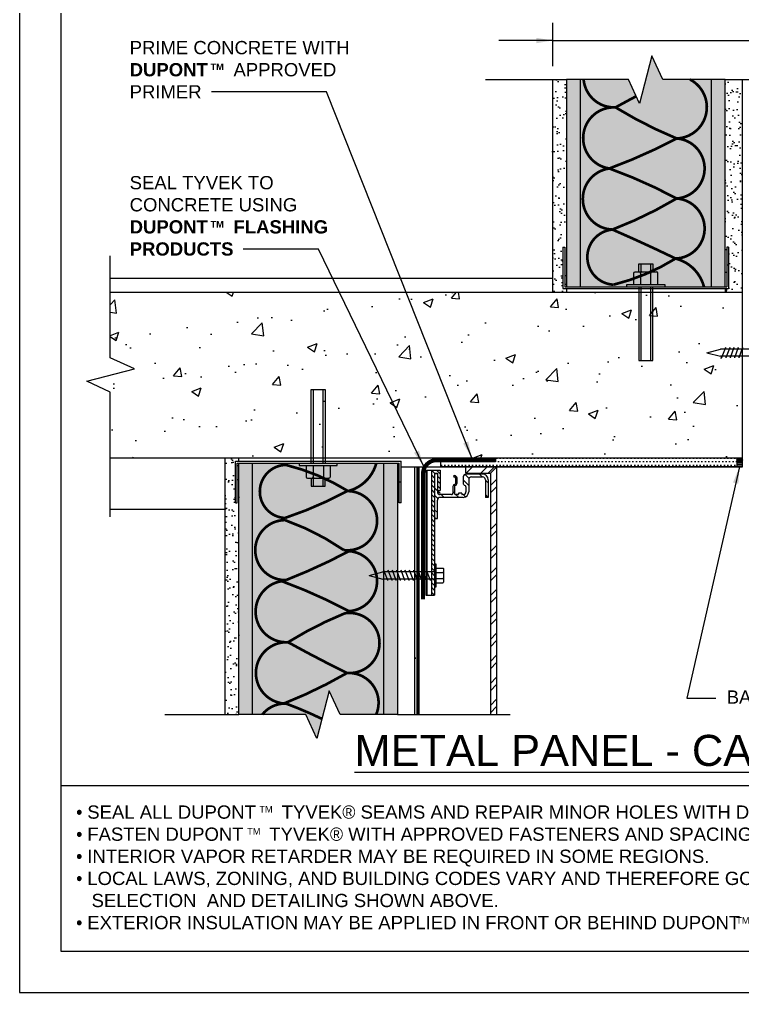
# Model space of a CAD drawing. Extents: x -35.1 to 51, y 0 to 66.
# Drawn here: x 0 to 26.2, y 0 to 35.23 of the extents above; entities that cross this region are included whole.
import ezdxf

# ---------------------------------------------------------------- set-up
doc = ezdxf.new("R2010")
doc.units = 0
doc.header["$LTSCALE"] = 1.5
doc.header["$MEASUREMENT"] = 0
doc.linetypes.add('DASHED', pattern=[0.75, 0.5, -0.25])
doc.layers.get('DEFPOINTS').update_dxf_attribs({"linetype": 'CONTINUOUS'})
for name, color, linetype in [('8X11-TTB$0$B', 7, 'CONTINUOUS'), ('CLADDING', 252, 'CONTINUOUS'), ('INSULATION', 40, 'CONTINUOUS'), ('STRAIGHTFLASH', 253, 'CONTINUOUS'), ('STRUCTURE', 252, 'CONTINUOUS'), ('STRUCTURE_SHADING', 254, 'CONTINUOUS'), ('TEXT', 7, 'CONTINUOUS'), ('TYVEK', 160, 'DASHED')]:
    doc.layers.add(name, color=color, linetype=linetype)
doc.styles.add('DETAILS', font='sanss___.ttf', dxfattribs={"height": 1})
doc.dimstyles.new('TYVEKDETAILS', dxfattribs={"dimscale": 6, "dimtxt": 1.5, "dimasz": 0.1, "dimexe": 0.75, "dimexo": 0.75, "dimgap": 0.75, "dimtad": 0, "dimtih": 1, "dimtoh": 1, "dimdec": 4, "dimzin": 0, "dimtxsty": 'DETAILS', "dimcen": 0.0625, "dimazin": 3, "dimtfac": 1, "dimtdec": 4, "dimtofl": 0, "dimtmove": 0, "dimatfit": 3, "dimtolj": 1, "dimtzin": 0})
pattern_1 = [(37.50000000000001, (46.41578321759292, 11.34573906669914), (-0.01574833952740204, 0.4817059422532897), [0, -0.38, 0, -0.425, 0, -0.40625]), (7.499999999999999, (46.41578321759292, 11.34573906669914), (0.4424441763169318, 0.7055365163074351), [0, -0.205, 0, -0.3425, 0, -0.13125]), (327.5, (46.10828321759292, 11.34573906669914), (0.7785354654378738, 0.001414763384241124), [0, -0.125, 0, -0.45, 0, -0.5875]), (317.5, (46.10828321759292, 11.34573906669914), (0.7515316511430733, 0.2194188912335623), [0, -0.0625, 0, -0.295, 0, -0.3375])]

msp = doc.modelspace()

# ---------------------------------------------------------------- hatches: boundary and pattern name
at = {"layer": 'CLADDING'}
h = msp.add_hatch(dxfattribs=at)
h.set_pattern_fill('DOTS', color=256, scale=2, style=0)
h.set_pattern_definition([(0, (46.41578321759292, 11.34573906669914), (0.0625, 0.125), [0, -0.125])])
h.paths.add_polyline_path([(15.26224940642889, 19.35560852240548), (25.99097710733603, 19.35560827537586), (25.99097709976511, 19.02679654936752), (15.2622494259762, 19.02679591156429)])
h = msp.add_hatch(dxfattribs=at)
h.set_pattern_fill('ANSI32', color=256, scale=1.5, style=0)
h.set_pattern_definition([(315.0000751585052, (36.55261015243352, 26.72058417615865), (-0.3977470426664027, -0.397748086167779), []), (315.0000751585052, (36.81777519493329, 26.72058452399244), (-0.3977470426664027, -0.397748086167779), [])])
edge = h.paths.add_edge_path()
edge.add_line((15.04276358126501, 17.15643273128292), (15.14276358126489, 17.15643286245926))
edge.add_line((15.14276358126489, 17.15643286245926), (15.14276270280651, 17.82611032786039))
edge.add_arc((15.24276270280642, 17.82611045903673), 0.1, 90.00007515850685, 180.0000751585052)
edge.add_line((16.07684142341971, 17.92593706596134), (15.23685774399491, 17.92593596410148))
edge.add_arc((16.07684116106704, 18.12593706596116), 0.2, 270.0000751585068, 360.000075158506)
edge.add_line((16.27684058423238, 18.56567705829244), (16.27684116106686, 18.12593732831383))
edge.add_arc((16.37684058423232, 18.56567718946877), 0.1, 90.00007515850521, 180.000075158506)
edge.add_line((16.37684045305598, 18.6656771894687), (16.78160991357298, 18.66567772043044))
edge.add_arc((16.78161004474931, 18.56567772043053), 0.1, 7.515850603801066e-05, 90.00007515850521)
edge.add_line((16.88161004474925, 18.56567785160686), (16.88161088393637, 17.92593812162842))
edge.add_line((16.98161088393628, 17.92593825280476), (16.88161088393637, 17.92593812162842))
edge.add_line((16.98161004474913, 18.5656779827832), (16.98161088393628, 17.92593825280476))
edge.add_arc((16.78161004474931, 18.56567772043053), 0.2, 7.515850603801066e-05, 90.00007515850521)
edge.add_line((16.78160978239664, 18.76567772043035), (16.17684032187977, 18.76567692711592))
edge.add_arc((16.1768404530561, 18.66567692711601), 0.1, 90.00007515850521, 180.0000751585052)
edge.add_line((16.0768404530562, 18.66567679593967), (16.07684074147343, 18.44580693095037))
edge.add_arc((16.17684074147334, 18.4458070621267), 0.1, 180.0000751585052, 250.5288545240344)
edge.add_arc((16.12684092698479, 18.30438564030123), 0.05, 7.515850522378866e-05, 70.52885452403484)
edge.add_line((16.17684092698473, 18.3043857058894), (16.17684116106695, 18.1259371971375))
edge.add_arc((16.07684116106704, 18.12593706596116), 0.1, 270.0000751585068, 360.000075158506)
edge.add_arc((16.03684127912576, 18.0359370134907), 0.01, 180.0000751585052, 270.0000751585052)
edge.add_line((16.07684129224337, 18.02593706596125), (16.03684129224339, 18.02593701349072))
edge.add_line((16.02684123977287, 18.06593700037304), (16.02684127912578, 18.03593700037306))
edge.add_line((16.01684122665526, 18.0759369872554), (15.91611721264684, 18.07593685512933))
edge.add_arc((16.01684123977289, 18.06593698725541), 0.01, 7.515850522378866e-05, 90.00007515850685)
edge.add_arc((15.91611722576447, 18.06593685512933), 0.01, 90.00007515850685, 180.0000751585101)
edge.add_line((15.90611722576449, 18.0659368420117), (15.90611726511739, 18.03593684201174))
edge.add_arc((15.89611726511741, 18.0359368288941), 0.01, 270.0000751585134, 360.0000751585052)
edge.add_line((15.89611727823504, 18.02593682889411), (15.80611727823509, 18.02593671083539))
edge.add_arc((15.80611721264692, 18.07593671083536), 0.05, 180.000075158506, 270.0000751585068)
edge.add_line((15.75611691297659, 18.30438515399904), (15.75611721264698, 18.07593664524719))
edge.add_arc((15.80611691297653, 18.30438521958721), 0.05, 109.471295792981, 180.0000751585077)
edge.add_arc((15.75611672746523, 18.44580651023635), 0.1, 289.4712957929793, 360.0000751585052)
edge.add_line((15.85611672746514, 18.44580664141269), (15.85611650463608, 18.61567650640204))
edge.add_arc((15.75611650463617, 18.6156763752257), 0.1, 7.515850522378866e-05, 90.00007515850521)
edge.add_arc((15.75611640625391, 18.69067637522562), 0.02499999999999947, 90.00007515850521, 270.0000751585052)
edge.add_arc((15.75611650463617, 18.6156763752257), 0.05, 7.515850522378866e-05, 90.00007515850521)
edge.add_line((15.80611673077805, 18.4432810629637), (15.80611650463611, 18.61567644081387))
edge.add_arc((15.75611673077811, 18.44328099737553), 0.05, 281.5370341913185, 360.0000751585052)
edge.add_arc((15.78111689143564, 18.32080654303056), 0.075, 101.5370341913168, 180.0000751585101)
edge.add_line((15.70611689143569, 18.32080644464829), (15.70611721264704, 18.07593657965902))
edge.add_arc((15.65611721264707, 18.07593651407085), 0.05, 270.0000751585068, 360.0000751585076)
edge.add_line((15.65611727823524, 18.02593651407088), (15.24276367351722, 18.02593597184876))
edge.add_arc((15.24276230927741, 18.12611045903646), 0.1, 180.000075158506, 270.0000751585068)
edge.add_line((15.14276143341488, 18.79380897094739), (15.14276230927754, 18.12611032786013))
edge.add_line((15.04276143364385, 18.79363435258163), (15.14276143341488, 18.79380897094739))
edge.add_line((15.04276143364385, 18.79363435258163), (15.04276358126501, 17.15643273128292))
h = msp.add_hatch(dxfattribs=at)
h.set_pattern_fill('ANSI32', color=256, scale=1.5, style=0)
h.set_pattern_definition([(45, (47.59172237120695, 11.49255283307582), (-0.397747564417433, 0.397747564417433), []), (45, (47.85688741370695, 11.49255283307582), (-0.397747564417433, 0.397747564417433), [])])
edge = h.paths.add_edge_path()
edge.add_line((17.2830216047748, 19.0163386765469), (16.17683999307092, 19.01633867654692))
edge.add_line((16.17683999307089, 19.01633867654692), (16.1768402826086, 18.79561466253863))
edge.add_line((16.17683999307092, 18.79561466253843), (17.06229759076628, 18.79561466253843))
edge.add_line((17.06229759076628, 18.79561466253843), (17.06229759076628, 14.67725759127747))
edge.add_line((17.06229759076628, 14.67725759127747), (17.06229759076628, 10.06531793864795))
edge.add_line((17.06229759076628, 10.06531793864795), (17.2830216047748, 10.06531793864795))
edge.add_line((17.2830216047748, 10.06531808341679), (17.2830216047748, 19.0163386765469))
at = {"layer": 'STRUCTURE', "linetype": 'CONTINUOUS'}
h = msp.add_hatch(dxfattribs=at)
h.set_pattern_fill('AR-SAND', color=256, scale=0.25, style=0)
h.set_pattern_definition(pattern_1)
h.paths.add_polyline_path([(19.81622644230342, 33.05407754888023), (19.31622644230342, 33.05407754888023), (19.31622644230342, 25.35560846632255), (19.81622644230342, 25.35560846632255), (19.81622644230342, 25.48060846632256), (19.69122644230342, 25.48060846632256), (19.69122644230342, 26.98060846632256), (19.75372644230342, 26.98060846632256), (19.75372644230342, 25.54310846632256), (19.81622644230342, 25.54310846632256)])
h = msp.add_hatch(dxfattribs=at)
h.set_pattern_fill('AR-SAND', color=256, scale=0.25, style=0)
h.set_pattern_definition(pattern_1)
h.paths.add_polyline_path([(26.19122644230342, 33.05407921645977), (25.56622644230342, 33.05407965596194), (25.56622644230342, 27.49850351469905), (26.19122644230342, 27.49850351469907)])
h.paths.add_polyline_path([(26.19122644230342, 27.43600351469907), (25.56622644230342, 27.43600351469907), (25.56622644230342, 25.54310846632256), (25.62872644230342, 25.54310846632256), (25.62872644230342, 26.98215187901212), (25.69122644230342, 26.98215187901212), (25.69122644230342, 25.48060846632256), (25.56622644230342, 25.48060846632256), (25.56622644230342, 25.35560846632256), (26.19122644230342, 25.35560846632255)])
h = msp.add_hatch(dxfattribs=at)
h.set_pattern_fill('AR-CONC', color=256, scale=0.5, style=0)
h.set_pattern_definition([(49.99999999999999, (46.417621623259, 11.34603963047254), (3.586300913003767, -0.3137606749129755), [0.375, -4.125]), (355, (46.417621623259, 11.34603963047254), (-0.693756668065, 3.760960668500059), [0.3, -3.3]), (100.4514, (46.716480023259, 11.31989293047254), (2.892546908570108, 3.447197710304768), [0.318700949999999, -3.505710559999991]), (46.18420000000001, (46.417621623259, 12.34603963047254), (5.336205243128222, -0.8275950716450904), [0.5625, -6.1875]), (96.6356, (46.86230534825901, 12.27707309547253), (4.673313527743517, 4.870589354502209), [0.47805144, -5.258565]), (351.1842, (46.417621623259, 12.34603963047254), (4.673309725668136, 4.870593004626623), [0.45, -4.95]), (21, (46.917621623259, 12.09603963047254), (2.984535260592308, -2.013094453326694), [0.375, -4.125]), (326.0000000000001, (46.917621623259, 12.09603963047254), (1.216576659607909, 3.625750225234265), [0.3, -3.3]), (71.4514, (47.16633278825901, 11.92828160047253), (4.20111314290745, 1.612652483549762), [0.31870095, -3.50571056]), (37.50000000000001, (46.417621623259, 11.34603963047254), (0.06079927658645334, 1.664469269156557), [0, -3.26, 0, -3.35, 0, -3.3125]), (7.499999999999999, (46.417621623259, 11.34603963047254), (1.315347687210743, 1.972058559411801), [0, -1.91, 0, -3.185, 0, -1.2625]), (327.5, (45.30262162325899, 11.34603963047254), (2.669112180862045, -0.112774358671899), [0, -1.25, 0, -3.9, 0, -5.175]), (317.5, (44.80262162325899, 11.34603963047254), (2.915930846711931, 0.5005249116615882), [0, -1.625, 0, -2.59, 0, -3.675])])
edge = h.paths.add_edge_path()
edge.add_line((3.294357715501854, 19.10059108447833), (3.294357715501854, 21.73870149011217))
edge = h.paths.add_edge_path()
edge.add_line((3.294357715501854, 22.98086274890712), (3.294357715501854, 25.61938043593532))
edge = h.paths.add_edge_path()
edge.add_line((3.294357715501854, 21.73870149011217), (2.437696128804383, 22.13399158034334))
edge = h.paths.add_edge_path(flags=16)
edge.add_line((4.168156450100518, 22.57782647984857), (3.294357715501853, 22.98086274890712))
edge = h.paths.add_edge_path()
edge.add_line((2.437696128804383, 22.13399158034334), (4.168156450100518, 22.57782647984857))
edge = h.paths.add_edge_path()
edge.add_line((26.1930648479695, 25.35590903009595), (26.1930648479695, 19.35590903009596))
edge.add_line((3.294357715501854, 25.35590903009596), (26.1930648479695, 25.35590903009596))
edge.add_line((3.294357715501854, 19.35590903009596), (26.1930648479695, 19.35590903009596))
h = msp.add_hatch(dxfattribs=at)
h.set_pattern_fill('AR-SAND', color=256, scale=0.25, style=0)
h.set_pattern_definition(pattern_1)
h.paths.add_polyline_path([(7.949318421765874, 19.16810846632256), (7.886818421765874, 19.16810846632256), (7.886818421765874, 17.73060846632256), (7.824318421765874, 17.73060846632256), (7.824318421765874, 19.23060846632256), (7.949318421765874, 19.23060846632256), (7.949318421765874, 19.35560846632256), (7.449318421765874, 19.35560846632256), (7.449318421765874, 10.06600466603068), (7.949318421765874, 10.06600466603066)])
h = msp.add_hatch(dxfattribs=at)
h.set_pattern_fill('ANSI31', color=256, style=0)
h.set_pattern_definition([(315.0000751585052, (35.35828888535218, 26.76775588724151), (-0.08838823170364503, -0.08838846359283976), [])])
h.paths.add_polyline_path([(15.04164527503089, 15.22971189245913), (14.9416452750311, 15.2297117612828), (14.94164044990872, 18.90805981561191), (15.24276128339177, 18.90817655725014), (15.24276224745682, 18.17323831185688), (15.14515077448194, 18.17323818381373), (15.14514995330896, 18.79924510799346), (15.04164059264804, 18.79924497221367)])
h.paths.add_polyline_path([(15.04164638416832, 14.384180259446), (14.94164638416856, 14.38418012826966), (14.94164561936898, 14.96721176128303), (15.04164561936877, 14.96721189245937)])
h.paths.add_polyline_path([(15.04164561936877, 14.96721189245937), (14.94164561936898, 14.96721176128303), (14.9416452750311, 15.2297117612828), (15.04164527503089, 15.22971189245913)])
at = {"layer": 'STRUCTURE_SHADING', "linetype": 'CONTINUOUS'}
for points in [[(25.56622644230342, 25.54310846632256), (25.56622644230342, 33.05407754888027), (23.30843227740613, 33.05408124365061), (22.91314389205605, 33.91073913557766), (22.4693089925508, 32.18027881428154), (22.06627272349227, 33.05407754888019), (19.81622644230342, 33.05407754888023), (19.81622644230342, 25.54310846632256)], [(7.949318421765874, 10.06600466603065), (7.949318421765874, 19.16810846632256), (13.69931842176587, 19.16810846632256), (13.69931842176587, 10.06600466603064), (11.61927950215799, 10.06600466603064), (11.2239894119268, 10.92266625272809), (10.78015451242158, 9.192205931431971), (10.37711824336302, 10.06600466603062)]]:
    msp.add_hatch(color=256, dxfattribs=at).paths.add_polyline_path(points)

# ---------------------------------------------------------------- linework, layer by layer
at = {"layer": '8X11-TTB$0$B', "color": 7}
for p, q in [((1.499999999999979, 64.50000000000001), (1.5, 1.5)), ((1.5, 7.5), (49.5, 7.5)), ((1.5, 1.5), (49.5, 1.5))]:
    msp.add_line(p, q, dxfattribs=at)
at = {"layer": 'CLADDING'}
for p, q in [((14.72203726953627, 18.90805952754451), (14.94164044990866, 18.90805981561191)), ((14.94164044990872, 18.90805981561191), (15.24276128339177, 18.90817655725014)), ((14.94164638416856, 14.38418012826966), (14.94164044990872, 18.90805981561191)), ((15.04164059264804, 18.79924497221367), (15.14514995330896, 18.79924510799346)), ((15.04164059264804, 18.79924497221367), (15.04164638416832, 14.384180259446)), ((15.04276143364385, 18.79363435258163), (15.14276143341488, 18.79380897094739)), ((15.04276143364385, 18.79363435258163), (15.04276230950648, 18.12593570949438)), ((15.14276143341488, 18.79380897094739), (15.14276230927754, 18.12611032786013)), ((15.14514995330896, 18.79924510799346), (15.14515077448194, 18.17323818381372)), ((17.23227120301949, 19.0163386765469), (16.17683999307092, 19.01633867654692)), ((17.2830216047748, 19.0163386765469), (16.17683999307092, 19.01633867654692)), ((16.1768402826086, 18.79561466253863), (16.17683999307092, 19.01633867654692)), ((16.1768402826086, 18.79561466253863), (16.17683999307089, 19.01633867654692)), ((16.17683999307092, 18.79561466253843), (17.06229759076628, 18.79561466253843)), ((16.78160978239664, 18.76567772043035), (16.17684032187977, 18.76567692711592)), ((17.23227120301857, 19.01634006102292), (17.01154718901027, 19.01633977148523)), ((17.06229759076631, 18.79561466253843), (17.2830216047748, 19.0163386765469)), ((17.06229759076628, 18.79561466253843), (17.06229759076628, 14.67725759127747)), ((15.70611689143569, 18.32080644464829), (15.70611721264704, 18.07593657965902)), ((15.80611673077805, 18.4432810629637), (15.80611650463611, 18.61567644081387)), ((15.80611679305335, 18.39580657582457), (15.80611679305335, 18.39580657582457)), ((15.85611672746514, 18.44580664141269), (15.85611650463608, 18.61567650640204)), ((16.07684045305622, 18.66567679593967), (16.07684074147346, 18.44580693095037)), ((16.0768404530562, 18.66567679593967), (16.07684074147343, 18.44580693095037)), ((16.27684058423238, 18.56567705829244), (16.27684116106686, 18.12593732831383)), ((16.37684045305598, 18.6656771894687), (16.78160991357298, 18.66567772043044)), ((16.88161004474925, 18.56567785160686), (16.88161088393637, 17.92593812162842)), ((16.98161004474913, 18.5656779827832), (16.98161088393628, 17.92593825280476)), ((15.14515077448194, 18.17323818381373), (15.2432472151872, 18.17323831249304)), ((15.65611727823524, 18.02593651407088), (15.24276367351722, 18.02593597184876)), ((15.75611691297659, 18.30438515399904), (15.75611721264698, 18.07593664524719)), ((15.89611727823504, 18.02593682889411), (15.80611727823509, 18.02593671083539)), ((15.90611722576449, 18.0659368420117), (15.90611726511739, 18.03593684201174)), ((16.01684122665526, 18.0759369872554), (15.91611721264684, 18.07593685512933)), ((16.02684123977287, 18.06593700037304), (16.02684127912578, 18.03593700037306)), ((16.07684129224337, 18.02593706596125), (16.03684129224339, 18.02593701349072)), ((16.17684092698473, 18.3043857058894), (16.17684116106695, 18.1259371971375)), ((15.14276358126489, 17.15643286245926), (15.14276270280651, 17.82611032786039)), ((16.07684142341971, 17.92593706596134), (15.23685774399491, 17.92593596410148)), ((16.98161088393628, 17.92593825280476), (16.88161088393637, 17.92593812162842)), ((15.04276358126501, 17.15643273128292), (15.14276358126489, 17.15643286245926)), ((17.06229759076628, 14.67725759127747), (17.06229759076628, 10.06531793864795)), ((14.72204320379598, 14.38417984020225), (15.04276721780419, 14.38418026091627))]:
    msp.add_line(p, q, dxfattribs=at)
for centre, radius, start, end in [((15.75611640625391, 18.69067637522562), 0.02499999999999947, 90.00007515850521, 270.0000751585052), ((15.75611650463617, 18.6156763752257), 0.1, 7.515850522378866e-05, 90.00007515850521), ((16.1768404530561, 18.66567692711601), 0.1, 90.00007515850521, 180.0000751585052), ((16.78161004474931, 18.56567772043053), 0.2, 7.515850603801066e-05, 90.00007515850521), ((15.78111689143564, 18.32080654303056), 0.075, 101.5370341913168, 180.0000751585101), ((15.75611650463617, 18.6156763752257), 0.05, 7.515850522378866e-05, 90.00007515850521), ((15.80611691297653, 18.30438521958721), 0.05, 109.471295792981, 180.0000751585077), ((15.75611673077811, 18.44328099737553), 0.05, 281.5370341913185, 7.515850522378866e-05), ((15.75611672746523, 18.44580651023635), 0.1, 289.4712957929793, 7.515850522378866e-05), ((16.17684074147334, 18.4458070621267), 0.1, 180.0000751585052, 250.5288545240344), ((16.12684092698479, 18.30438564030123), 0.05, 7.515850522378866e-05, 70.52885452403484), ((16.37684058423232, 18.56567718946877), 0.1, 90.00007515850521, 180.000075158506), ((16.78161004474931, 18.56567772043053), 0.1, 7.515850603801066e-05, 90.00007515850521), ((15.24276230927741, 18.12611045903646), 0.1, 180.000075158506, 270.0000751585068), ((15.65611721264707, 18.07593651407085), 0.05, 270.0000751585068, 7.515850766645465e-05), ((15.80611721264692, 18.07593671083536), 0.05, 180.000075158506, 270.0000751585068), ((15.89611726511741, 18.0359368288941), 0.01, 270.0000751585134, 7.515850522378866e-05), ((15.91611722576447, 18.06593685512933), 0.01, 90.00007515850685, 180.0000751585101), ((16.01684123977289, 18.06593698725541), 0.01, 7.515850522378866e-05, 90.00007515850685), ((16.03684127912576, 18.0359370134907), 0.01, 180.0000751585052, 270.0000751585052), ((16.07684116106704, 18.12593706596116), 0.1, 270.0000751585068, 7.515850603801066e-05), ((16.07684116106704, 18.12593706596116), 0.2, 270.0000751585068, 7.515850603801066e-05), ((15.24276270280642, 17.82611045903673), 0.1, 90.00007515850685, 180.0000751585052)]:
    msp.add_arc(centre, radius, start, end, dxfattribs=at)
at = {"layer": 'DEFPOINTS'}
for p, q in [((-1.06581410364015e-14, 66.00000000000001), (0, 0)), ((0, 0), (51, 0))]:
    msp.add_line(p, q, dxfattribs=at)
at = {"layer": 'INSULATION', "const_width": 0.09750000000000002}
for points in [[(24.80121524440006, 25.54310846632256, 0.2744317620542663), (23.771879461825, 26.57089944398564, -0.078496794767781), (21.52202914485722, 25.62397701833852, -0.9308997284460102), (21.4845300346589, 27.62025728261354, -0.00974044893660832), (23.771879461825, 26.57089944398564, 0.950158462670822), (23.8093785720233, 28.74456817834546, -0.04286175127895547), (21.4845300346589, 27.62025728261354, -0.9198604138460879), (21.37203891664033, 29.83140147129924, -0.03699284062451883), (23.8093785720233, 28.74456817834547, 0.9324970452171866), (23.8093785720233, 30.9182347642523, -0.03377113947576935), (21.37203891664033, 29.83140147129923, -0.9552154188708633), (21.5970242589659, 32.04254565998494, 0.03985217014696413), (23.8093785720233, 30.9182347642523, 0.7732540121599364), (24.29121574542351, 33.05407754888029)], [(20.43843144242664, 33.05407754888029, 0.4013489942879066), (21.5970242589659, 32.04254565998494, -0.004148711015334624), (22.34603018186377, 32.44755220144545)], [(12.92443581274029, 10.06600466603064, 0.5582404807539787), (11.86747543737707, 11.56707720832325, -0.03683905817765674), (9.580126010210996, 10.46205465487324, -0.978350813521661), (9.730116238428344, 12.68117668439707, 0.01174504756088196), (11.86747543736767, 11.5670772083281, 1.122526998509914), (11.79248032326846, 13.73053452302496, 0.04205511562401545), (9.730116238428344, 12.68117668439707, -0.9552154188708633), (9.505130896102777, 14.89232087308278, -0.03377113947576952), (11.94247055148575, 13.80548758012971, 0.9324970452171837), (11.94247055148575, 15.97915416603655, -0.02843011815649953), (9.65512112431967, 14.92979847586096, -1.006035135935151), (9.617622014121345, 17.10346506176847, -0.06591773496010865), (11.7549812130701, 16.01663176881542, 1.071863108510762), (11.86747543737707, 18.15282290039636, -0.04409416367571752), (9.617622014121345, 17.17842026732484, -0.9657133447195706), (9.65512112431967, 19.09974532604349, -0.07849679476778117), (11.90497144128745, 18.15282290039636, 0.271995102063687), (12.93104726853802, 19.16810846632256)], [(10.96325513229016, 9.906093815959593, 0.02309988049626831), (9.65512112431967, 10.46205465487324, 0.2328635453004807), (8.798355297911549, 10.06600466603064)]]:
    msp.add_lwpolyline(points, format="xyb", dxfattribs=at)
at = {"layer": 'STRAIGHTFLASH', "linetype": 'CONTINUOUS', "const_width": 0.15}
msp.add_lwpolyline([(14.62075835072512, 17.27393880548701), (14.62075835072512, 18.7739388145187, -0.4141578931194296), (15.12066331549486, 19.27393880548701), (17.2830216047748, 19.27471482306375)], format="xyb", dxfattribs=at)
msp.add_lwpolyline([(14.61894383376569, 14.22936083914805), (14.62075835072512, 17.27393880548701)], dxfattribs=at)
at = {"layer": 'STRUCTURE'}
for p, q in [((16.88951767333945, 33.05407754888024), (19.81622644230342, 33.05407754888023)), ((19.31622644230342, 33.05407754888024), (19.31622644230342, 25.35560846632256)), ((19.81622644230342, 33.05407754888023), (19.81622644230342, 25.54310846632256)), ((20.31622644230342, 33.05407754888029), (20.31622644230342, 25.54310846632256)), ((25.06622644230342, 33.05407754888029), (25.06622644230342, 25.54310846632256)), ((25.56622644230342, 33.05407754888027), (30.24043933970515, 33.05407754888026)), ((26.19122644230342, 19.35560846632256), (26.19122644230342, 33.05407754888027)), ((19.69122644230342, 26.98060846632256), (19.69122644230342, 25.48060846632256)), ((19.69122644230342, 26.98060846632256), (19.75372644230342, 26.98060846632256)), ((19.75372644230342, 26.98060846632256), (19.75372644230342, 25.54310846632256)), ((25.69122644230342, 26.98215187901212), (25.62872644230342, 26.98215187901212)), ((25.62872644230342, 26.98060846632256), (25.62872644230342, 25.54310846632256)), ((25.69122644230342, 26.98060846632256), (25.69122644230342, 25.48060846632256)), ((22.51622644230341, 26.37501580983871), (22.51622644230341, 26.09098822354031)), ((22.86622644230344, 26.37501580983871), (22.86622644230344, 26.09098822354031)), ((3.292519309835776, 25.85560846632256), (19.31622644230342, 25.85560846632256)), ((19.69122644230342, 25.48060846632256), (25.69122644230342, 25.48060846632256)), ((19.75372644230342, 25.54310846632256), (19.81622644230342, 25.54310846632256)), ((19.81622644230342, 25.54310846632256), (25.56622644230342, 25.54310846632256)), ((19.81622644230342, 25.48060846632256), (19.81622644230342, 25.35560846632256)), ((22.44122644230342, 25.54310846632256), (22.44122644230342, 22.87501580983871)), ((22.51622644230341, 25.54310846632256), (22.51622644230341, 22.87501580983871)), ((22.86622644230344, 25.54310846632256), (22.86622644230344, 22.87501580983871)), ((22.94122644230342, 22.87501580983871), (22.94122644230342, 25.54310846632256)), ((25.56622644230342, 25.54310846632256), (25.62872644230342, 25.54310846632256)), ((25.56622644230342, 25.48060846632256), (25.56622644230342, 25.35560846632256)), ((3.292519309835776, 25.35560846632256), (26.19122644230342, 25.35560846632255)), ((24.90526260478801, 23.16261483939803), (25.39956148306847, 23.29386483939804)), ((27.27618445935554, 23.29386483939804), (25.39956148306845, 23.29386483939804)), ((24.90526260478801, 23.16261483939803), (25.39956148306842, 23.03136483939805)), ((27.27618445935554, 23.03136483939805), (25.39956148306842, 23.03136483939804)), ((22.44122644230342, 22.87501580983871), (22.94122644230342, 22.87501580983871)), ((10.57431842176587, 21.83620112280641), (11.07431842176587, 21.83620112280641)), ((10.57431842176587, 19.16810846632256), (10.57431842176587, 21.83620112280641)), ((10.64931842176586, 19.16810846632256), (10.64931842176586, 21.83620112280641)), ((10.99931842176589, 19.16810846632256), (10.99931842176589, 21.83620112280641)), ((11.07431842176587, 21.83620112280641), (11.07431842176587, 19.16810846632256)), ((3.292519309835776, 19.35560846632256), (25.99097710733603, 19.35560846632256)), ((7.449318421765874, 10.06600466603066), (7.449318421765874, 19.35560846632256)), ((7.824318421765874, 19.23060846632256), (13.82431842176587, 19.23060846632256)), ((7.824318421765874, 17.73060846632256), (7.824318421765874, 19.23060846632256)), ((7.886818421765874, 19.16810846632256), (7.949318421765874, 19.16810846632256)), ((7.886818421765874, 17.73060846632256), (7.886818421765874, 19.16810846632256)), ((7.949318421765874, 19.23060846632256), (7.949318421765874, 19.35560846632256)), ((8.449318421765874, 10.06600466603064), (8.449318421765874, 19.16810846632256)), ((13.19931842176587, 10.06600466603064), (13.19931842176587, 19.16810846632256)), ((13.69931842176587, 19.16810846632256), (13.76181842176587, 19.16810846632256)), ((13.76181842176587, 17.73060846632256), (13.76181842176587, 19.16810846632256)), ((13.82431842176587, 17.73060846632256), (13.82431842176587, 19.23060846632256)), ((13.82431842176587, 19.02680972263374), (14.32431842176587, 19.02680972263374)), ((14.32431842176587, 10.06600466603064), (14.32431842176587, 19.02680972263374)), ((14.72203726953627, 18.90805952754451), (14.72204320379601, 14.38417984020225)), ((14.77278752925633, 14.37271305822894), (14.77278752925638, 18.89659274557508)), ((15.04276143364385, 18.79363435258163), (15.04276358126501, 17.15643273128292)), ((15.24276128339177, 18.90817655725014), (15.24276224745682, 18.17323831185688)), ((10.64931842176586, 18.33620112280641), (10.64931842176586, 18.62022870910482)), ((10.99931842176589, 18.33620112280641), (10.99931842176589, 18.62022870910482)), ((13.82431842176587, 18.4807842386993), (13.76181842176587, 18.4807842386993)), ((7.824318421765874, 17.73060846632256), (7.886818421765874, 17.73060846632256)), ((13.82431842176587, 17.73060846632256), (13.76181842176587, 17.73060846632256)), ((12.67184442627031, 15.09845878384108), (13.16614313238134, 15.22970943224411)), ((15.04276610866685, 15.2297118939294), (13.16614313238134, 15.22970943224412)), ((12.67184442627031, 15.09845878384108), (13.16614347671929, 14.96720943224435)), ((15.04276645300472, 14.96721189392964), (13.16614347671923, 14.96720943224435)), ((5.267379134830925, 10.06600466603066), (7.949318421765874, 10.06600466603065)), ((14.32431842176586, 10.06531614285755), (17.77982035720616, 10.065318409258))]:
    msp.add_line(p, q, dxfattribs=at)
at = {"layer": 'STRUCTURE', "linetype": 'CONTINUOUS'}
for p, q in [((25.57863686308306, 23.35011483939803), (25.43960190929095, 22.97511483939803)), ((25.57863686308306, 23.35011483939803), (25.57863686308306, 23.29386483939804)), ((25.7331152095397, 23.35011483939803), (25.59408025574759, 22.97511483939803)), ((25.7331152095397, 23.35011483939803), (25.7331152095397, 23.29386483939804)), ((25.88759355599634, 23.35011483939803), (25.74855860220423, 22.97511483939803)), ((25.88759355599634, 23.35011483939803), (25.88759355599634, 23.29386483939804)), ((26.04207190245298, 23.35011483939803), (25.90303694866088, 22.97511483939803)), ((26.04207190245298, 23.35011483939803), (26.04207190245298, 23.29386483939804)), ((26.19655024890962, 23.35011483939803), (26.05751529511752, 22.97511483939803)), ((26.19655024890962, 23.35011483939803), (26.19655024890962, 23.29386483939804)), ((25.43960190929095, 23.03136483939802), (25.43960190929095, 22.97511483939803)), ((25.59408025574759, 23.03136483939802), (25.59408025574759, 22.97511483939803)), ((25.74855860220423, 23.03136483939802), (25.74855860220423, 22.97511483939803)), ((25.90303694866088, 23.03136483939802), (25.90303694866088, 22.97511483939803)), ((26.05751529511752, 23.03136483939802), (26.05751529511752, 22.97511483939803)), ((13.88355828133925, 19.02680972263374), (25.99097709976511, 19.02679644274934)), ((15.26224940642889, 19.35560852240548), (25.99097710733603, 19.35560827537586)), ((15.2622494259762, 19.02679591156429), (15.26224940642889, 19.35560852240548)), ((25.99097709976511, 19.02679654936752), (15.2622494259762, 19.02679591156429)), ((25.99097710733603, 19.35560846632256), (26.19122644230342, 19.35560846632256)), ((25.99097710733603, 19.35560827537586), (25.99097709976511, 19.02679654936752)), ((25.99097710355057, 19.19120248135555), (26.19122644230342, 19.19120239528365)), ((25.99097710210606, 19.12846655392016), (26.19122644230342, 19.12846655745599)), ((25.99097710073952, 19.06911519786647), (26.19122644230342, 19.06911519786647)), ((25.99097709976511, 19.02679644274934), (26.19122644230342, 19.02679644274934)), ((26.19122644230342, 19.02679622310814), (26.19122644230342, 19.35560846632256)), ((16.17683999307092, 18.79561466253843), (16.17683999307092, 19.01633867654692)), ((17.2830216047748, 19.0163386765469), (17.2830216047748, 10.06531808341679)), ((7.449318421765874, 17.48060900708396), (3.292519309835776, 17.48060900708396)), ((13.34521893052041, 14.91095966714893), (13.20618348481712, 15.28595948476765)), ((13.20618355860382, 15.2297094847677), (13.20618348481712, 15.28595948476765)), ((13.49969727697691, 14.91095986978797), (13.36066183127364, 15.28595968740668)), ((13.36066190506033, 15.22970968740674), (13.36066183127364, 15.28595968740668)), ((13.65417562343342, 14.91096007242701), (13.51514017773015, 15.28595989004572)), ((13.51514025151683, 15.22970989004578), (13.51514017773015, 15.28595989004572)), ((13.80865396988994, 14.91096027506604), (13.66961852418665, 15.28596009268476)), ((13.66961859797335, 15.22971009268482), (13.66961852418665, 15.28596009268476)), ((13.96313231634644, 14.91096047770508), (13.82409687064317, 15.2859602953238)), ((13.82409694442985, 15.22971029532385), (13.82409687064317, 15.2859602953238)), ((14.11761066280295, 14.91096068034412), (13.97857521709967, 15.28596049796283)), ((13.97857529088636, 15.22971049796289), (13.97857521709967, 15.28596049796283)), ((14.27208900925946, 14.91096088298315), (14.13305356355621, 15.28596070060187)), ((14.1330536373429, 15.22971070060193), (14.13305356355621, 15.28596070060187)), ((14.42656735571597, 14.91096108562219), (14.28753191001275, 15.28596090324091)), ((14.28753198379944, 15.22971090324097), (14.28753191001275, 15.28596090324091)), ((14.58104570217248, 14.91096128826123), (14.44201025646925, 15.28596110587995)), ((14.44201033025595, 15.22971110588), (14.44201025646925, 15.28596110587995)), ((14.73552404862899, 14.91096149090027), (14.59648860292577, 15.28596130851898)), ((14.59648867671246, 15.22971130851904), (14.59648860292577, 15.28596130851898)), ((14.89000239508555, 14.9109616935393), (14.75096694938227, 15.28596151115802)), ((14.75096702316896, 15.22971151115808), (14.75096694938227, 15.28596151115802)), ((13.34521893052041, 14.91095966714893), (13.34521885673372, 14.96720966714887)), ((13.49969727697691, 14.91095986978797), (13.49969720319022, 14.96720986978791)), ((13.65417562343342, 14.91096007242701), (13.65417554964673, 14.96721007242695)), ((13.80865396988994, 14.91096027506604), (13.80865389610324, 14.96721027506599)), ((13.96313231634644, 14.91096047770508), (13.96313224255975, 14.96721047770502)), ((14.11761066280295, 14.91096068034412), (14.11761058901626, 14.96721068034406)), ((14.27208900925946, 14.91096088298315), (14.27208893547277, 14.9672108829831)), ((14.42656735571597, 14.91096108562219), (14.42656728192928, 14.96721108562214)), ((14.73552404862899, 14.91096149090027), (14.7355239748423, 14.96721149090021)), ((14.89000239508555, 14.9109616935393), (14.89000232129887, 14.96721169353925)), ((14.33827741839672, 12.13138411341707), (14.33827741839672, 12.07513411341708)), ((17.06229759076631, 10.06531793864795), (17.2830216047748, 10.06531793864795)), ((17.06229759076628, 10.06531793864795), (17.2830216047748, 10.06531793864795))]:
    msp.add_line(p, q, dxfattribs=at)
at = {"layer": 'STRUCTURE'}
for points in [[(25.56622644230342, 25.54310846632256), (25.56622644230342, 33.05407754888027), (23.30843227740613, 33.05408124365061), (22.91314389205605, 33.91073913557766), (22.4693089925508, 32.18027881428154), (22.06627272349227, 33.05407754888019), (19.81622644230342, 33.05407754888023)], [(22.44122644230342, 26.09098822354031), (22.44122644230342, 26.37501580983871), (22.94122644230342, 26.37501580983871), (22.94122644230342, 26.09098822354031)], [(22.00372644230342, 25.54310846632256), (22.00372644230342, 25.62904596632256), (23.37872644230342, 25.62904596632256), (23.37872644230342, 25.54310846632256)], [(7.949318421765874, 10.06600466603065), (7.949318421765874, 19.16810846632256), (13.69931842176587, 19.16810846632256), (13.69931842176587, 10.06600466603064), (11.61927950215799, 10.06600466603064), (11.2239894119268, 10.92266625272809), (10.78015451242158, 9.192205931431971), (10.37711824336302, 10.06600466603062), (7.949318421765874, 10.06600466603065)], [(10.13681842176587, 19.16810846632256), (10.13681842176587, 19.08217096632256), (11.51181842176587, 19.08217096632256), (11.51181842176587, 19.16810846632256)], [(10.57431842176587, 18.62022870910482), (10.57431842176587, 18.33620112280641), (11.07431842176587, 18.33620112280641), (11.07431842176587, 18.62022870910482)], [(15.04276682193818, 14.68596189392988), (15.09432932193815, 14.68596196156768), (15.09432823973336, 15.51096196156697), (15.04276573973339, 15.51096189392918)], [(13.69931842176587, 10.06600466603064), (14.32431842176587, 10.06600466603064)]]:
    msp.add_lwpolyline(points, dxfattribs=at)
at = {"layer": 'STRUCTURE', "linetype": 'CONTINUOUS'}
for points in [[(3.292519309835776, 22.98056218513372), (3.292519309835776, 26.66697322172541)], [(4.166318044434441, 22.57752591607517), (3.292519309835776, 22.98056218513372)], [(4.166318044434441, 22.57752591607517), (3.292519309835776, 22.98056218513373)], [(2.435857723138306, 22.13369101656995), (4.166318044434441, 22.57752591607517)], [(3.292519309835776, 21.73840092633877), (2.435857723138306, 22.13369101656995)], [(3.292519309835776, 17.22529106146634), (3.292519309835776, 21.73840092633877)]]:
    msp.add_lwpolyline(points, dxfattribs=at)
at = {"layer": 'STRUCTURE'}
for points in [[(22.25372644230342, 25.62904596632256), (22.25372644230342, 26.0409882235403, -0.4142135623731054), (22.30372644230344, 26.09098822354031), (23.07872644230341, 26.09098822354031)], [(22.50372644230342, 26.0409882235403, 0.4142135623731054), (22.45372644230341, 26.09098822354031)], [(22.55372644230344, 26.09098822354031, 0.4142135623731054), (22.50372644230342, 26.0409882235403), (22.50372644230342, 25.62904596632256)], [(22.87872644230342, 25.62904596632256), (22.87872644230342, 26.0409882235403, 0.4142135623731054), (22.82872644230341, 26.09098822354031)], [(23.12872644230342, 25.62904596632256), (23.12872644230342, 26.0409882235403, 0.4142135623731054), (23.07872644230341, 26.09098822354031)], [(10.38681842176587, 19.08217096632256), (10.38681842176587, 18.67022870910482, 0.4142135623731054), (10.43681842176589, 18.62022870910482), (11.21181842176586, 18.62022870910482)], [(10.63681842176587, 19.08217096632256), (10.63681842176587, 18.67022870910482, 0.4142135623731054), (10.68681842176589, 18.62022870910482)], [(11.01181842176587, 19.08217096632256), (11.01181842176587, 18.67022870910482, -0.4142135623731054), (10.96181842176586, 18.62022870910482)], [(11.26181842176587, 19.08217096632256), (11.26181842176587, 18.67022870910482, -0.4142135623731054), (11.21181842176586, 18.62022870910482)], [(10.58681842176586, 18.62022870910482, 0.4142135623731054), (10.63681842176587, 18.67022870910482)], [(15.09432843649787, 15.36096196156711), (15.34149379082826, 15.36096228578957, -0.4142135623731054), (15.37149383018117, 15.33096232514248)], [(15.09432863326237, 15.21096196156724), (15.34149398759276, 15.21096228578969, -0.4142135623731054), (15.37149402694568, 15.18096232514262)], [(15.09432912517364, 14.83596196156756), (15.34149447950403, 14.83596228579002, 0.4142135623731054), (15.37149444015113, 14.86596232514288), (15.37149383018117, 15.33096232514248)], [(15.09432892840913, 14.98596196156744), (15.34149428273953, 14.98596228578989, 0.4142135623731054), (15.37149424338663, 15.01596232514276)], [(15.37149432209244, 14.95596232514281, 0.4142135623731054), (15.34149428273953, 14.98596228578989)]]:
    msp.add_lwpolyline(points, format="xyb", dxfattribs=at)
at = {"layer": 'STRUCTURE', "linetype": 'CONTINUOUS'}
for centre in [(26.021551405689, 19.29404240660617), (26.02957524497425, 19.2488956043715), (26.07508125644669, 19.324739150326), (26.08111254305758, 19.26651180708788), (26.08431739461634, 19.2157897245329), (26.1229325912166, 19.31483923622105), (26.13182223608275, 19.24006531618957), (26.16718412772091, 19.27851495338146)]:
    msp.add_circle(centre, 0.02125461187881683, dxfattribs=at)
at = {"layer": 'STRUCTURE'}
for centre, radius, start, end in [((22.92872644230344, 26.0409882235403), 0.05000000000000604, 89.99999999999186, 179.9999999999935), ((11.06181842176589, 18.67022870910482), 0.04999999999999893, 179.9999999999976, 270), ((15.34149394823989, 15.24096228578966), 0.02999999999999936, 270.0000751585036, 7.515850522378866e-05)]:
    msp.add_arc(centre, radius, start, end, dxfattribs=at)
at = {"layer": 'STRUCTURE', "linetype": 'CONTINUOUS'}
msp.add_ellipse((26.09110177481973, 19.27449528979488), major_axis=(0.1001246674836977, 0), ratio=0.8101218068053493, start_param=-3.141592653589793, end_param=3.141592653589793, dxfattribs=at)
at = {"layer": 'TEXT'}
for p, q in [((19.32306645764769, 33.53877669819327), (19.32306645764766, 35.1079856085185)), ((19.32306645764769, 34.46358218384012), (29.46655969030087, 34.46358218384012))]:
    msp.add_line(p, q, dxfattribs=at)
at = {"layer": 'TYVEK', "const_width": 0.125}
msp.add_lwpolyline([(14.44253184183047, 19.02680910952996), (14.44253184183047, 10.06531622039157)], dxfattribs=at)

# ---------------------------------------------------------------- texts
at = {"layer": 'TEXT', "style": 'DETAILS'}
for s, insert, char_height, width, attachment_point in [('PRIME CONCRETE WITH {\\fSansSerif|b1|i0|c2|p2;DUPONT}     APPROVED \\PPRIMER', (3.992387777952935, 34.44711193368471), 0.48, 10.15656407215698, 1), ('SEAL TYVEK TO CONCRETE USING {\\fSansSerif|b1|i0|c2|p2;DUPONT}     {\\fSansSerif|b1|i0|c2|p2;FLASHING PRODUCTS}', (3.992387777952935, 29.55796306624615), 0.48, 8.782548776250849, 1), ('BACKER ROD & SEALANT JOINT', (25.62360943798652, 10.93663064364819), 0.48, 26.77586423114932, 1), ('{\\LMETAL PANEL - CANTILEVERED FLOOR  }', (27.20116071432504, 9.32747843559904), 1.125, 37.17715233256546, 2), ('{\\fSymbol|b0|i0|c2|p18;· }SEAL ALL DUPONT     TYVEK{\\fSymbol|b0|i0|c2|p18;â} SEAMS AND REPAIR MINOR HOLES WITH DUPONT     TYVEK{\\fSymbol|b0|i0|c2|p18;â} TAPE.\\P{\\fSymbol|b0|i0|c2|p18;· }FASTEN DUPONT     TYVEK{\\fSymbol|b0|i0|c2|p18;â} WITH APPROVED FASTENERS AND SPACING.\\P{\\fSymbol|b0|i0|c2|p18;· }INTERIOR VAPOR RETARDER MAY BE REQUIRED IN SOME REGIONS.\\P{\\fSymbol|b0|i0|c2|p18;· }LOCAL LAWS, ZONING, AND BUILDING CODES VARY AND THEREFORE GOVERN OVER MATERIAL \\P   SELECTION  AND DETAILING SHOWN ABOVE.\\P{\\fSymbol|b0|i0|c2|p18;· }EXTERIOR INSULATION MAY BE APPLIED IN FRONT OR BEHIND DUPONT     TYVEK{\\fSymbol|b0|i0|c2|p18;â} LAYER.', (2.054635837523898, 6.773097540710001), 0.4800000000000001, 35.73533227802437, 1), ('TM', (8.689546598964805, 6.75689608877974), 0.24, 16.62, 1), ('TM', (8.248301936107476, 5.953770043448351), 0.24, 16.62, 1), ('TM', (25.96571700627917, 2.729161781298501), 0.24, 16.62, 1)]:
    msp.add_mtext(s, dxfattribs=dict(at, insert=insert, char_height=char_height, width=width, attachment_point=attachment_point))
at = {"layer": 'TEXT', "char_height": 0.24, "attachment_point": 4, "style": 'DETAILS'}
for insert in [(6.91931036533996, 33.51114915094371), (6.91931036533996, 27.81197996713269)]:
    msp.add_mtext('{\\fSansSerif|b1|i0|c2|p2;TM}', dxfattribs=dict(at, insert=insert))

# ---------------------------------------------------------------- leaders
at = {"layer": 'TEXT'}
msp.add_leader([(19.32306645764769, 34.46358218384012), (17.36696504791488, 34.46358218384012)], dimstyle='TYVEKDETAILS', dxfattribs=at)
for points, override in [([(16.38834517975429, 19.35560846632256), (11.12415908699794, 32.60227485632964), (6.962237848637336, 32.60227485632964)], {"dimfxl": 3}), ([(14.64627040128884, 19.03965304147022), (10.83839180449801, 26.91378832386715), (8.109443209570806, 26.91378832386715)], {"dimfxl": 3}), ([(26.0835933388755, 19.02679645182492), (24.18335246101916, 10.65147904214882), (25.23081241445588, 10.65147904214882)], {"dimgap": 0.75, "dimtad": 0, "dimfxl": 3})]:
    msp.add_leader(points, dimstyle='TYVEKDETAILS', override=override, dxfattribs=at)

doc.saveas('drawing.dxf')
